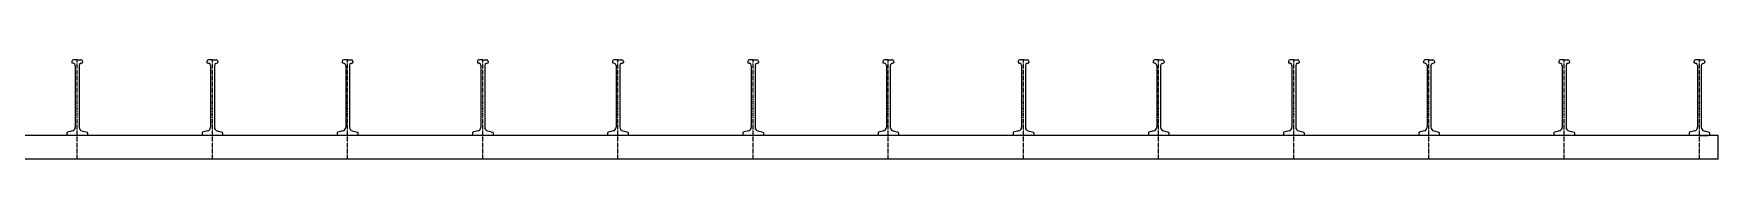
# Model space of a CAD drawing. Header units: millimetres. Extents: x -218 to 5936, y 987 to 3483.
# Drawn here: x 2821 to 5936, y 987 to 1171 of the extents above; entities that cross this region are included whole.
import ezdxf

# ---------------------------------------------------------------- set-up
doc = ezdxf.new("R2010")
doc.units = ezdxf.units.MM
doc.header["$LTSCALE"] = 10
doc.linetypes.add('MITTE2', pattern=[1.125, 0.75, -0.125, 0.125, -0.125])
doc.layers.add('HALFEN', color=2, linetype='CONTINUOUS')

msp = doc.modelspace()

# ---------------------------------------------------------------- linework, layer by layer
at = {"layer": 'HALFEN'}
for p, q in [((2891.2, 1168.3), (2891.2, 1166.3)), ((2894.7, 1164.6), (2892, 1165.4)), ((2901.2, 1171.3), (2894.2, 1171.3)), ((2897.7, 1160.8), (2897.7, 1046.5)), ((2901.2, 1171.3), (2908.2, 1171.3)), ((2904.8, 1160.8), (2904.8, 1046.5)), ((2907.8, 1164.6), (2910.5, 1165.4)), ((2911.2, 1168.3), (2911.2, 1166.3)), ((3141.2, 1168.3), (3141.2, 1166.3)), ((3144.7, 1164.6), (3142, 1165.4)), ((3151.2, 1171.3), (3144.2, 1171.3)), ((3147.7, 1160.8), (3147.7, 1046.5)), ((3151.2, 1171.3), (3158.2, 1171.3)), ((3154.8, 1160.8), (3154.8, 1046.5)), ((3157.8, 1164.6), (3160.5, 1165.4)), ((3161.2, 1168.3), (3161.2, 1166.3)), ((3391.2, 1168.3), (3391.2, 1166.3)), ((3394.7, 1164.6), (3392, 1165.4)), ((3401.2, 1171.3), (3394.2, 1171.3)), ((3397.7, 1160.8), (3397.7, 1046.5)), ((3401.2, 1171.3), (3408.2, 1171.3)), ((3404.8, 1160.8), (3404.8, 1046.5)), ((3407.8, 1164.6), (3410.5, 1165.4)), ((3411.2, 1168.3), (3411.2, 1166.3)), ((3641.2, 1168.3), (3641.2, 1166.3)), ((3644.7, 1164.6), (3642, 1165.4)), ((3651.2, 1171.3), (3644.2, 1171.3)), ((3647.7, 1160.8), (3647.7, 1046.5)), ((3651.2, 1171.3), (3658.2, 1171.3)), ((3654.8, 1160.8), (3654.8, 1046.5)), ((3657.8, 1164.6), (3660.5, 1165.4)), ((3661.2, 1168.3), (3661.2, 1166.3)), ((3891.2, 1168.3), (3891.2, 1166.3)), ((3894.7, 1164.6), (3892, 1165.4)), ((3901.2, 1171.3), (3894.2, 1171.3)), ((3897.7, 1160.8), (3897.7, 1046.5)), ((3901.2, 1171.3), (3908.2, 1171.3)), ((3904.8, 1160.8), (3904.8, 1046.5)), ((3907.8, 1164.6), (3910.5, 1165.4)), ((3911.2, 1168.3), (3911.2, 1166.3)), ((4141.2, 1168.3), (4141.2, 1166.3)), ((4144.7, 1164.6), (4142, 1165.4)), ((4151.2, 1171.3), (4144.2, 1171.3)), ((4147.7, 1160.8), (4147.7, 1046.5)), ((4151.2, 1171.3), (4158.2, 1171.3)), ((4154.8, 1160.8), (4154.8, 1046.5)), ((4157.8, 1164.6), (4160.5, 1165.4)), ((4161.2, 1168.3), (4161.2, 1166.3)), ((4391.2, 1168.3), (4391.2, 1166.3)), ((4394.7, 1164.6), (4392, 1165.4)), ((4401.2, 1171.3), (4394.2, 1171.3)), ((4397.7, 1160.8), (4397.7, 1046.5)), ((4401.2, 1171.3), (4408.2, 1171.3)), ((4404.8, 1160.8), (4404.8, 1046.5)), ((4407.8, 1164.6), (4410.5, 1165.4)), ((4411.2, 1168.3), (4411.2, 1166.3)), ((4641.2, 1168.3), (4641.2, 1166.3)), ((4644.7, 1164.6), (4642, 1165.4)), ((4651.2, 1171.3), (4644.2, 1171.3)), ((4647.7, 1160.8), (4647.7, 1046.5)), ((4651.2, 1171.3), (4658.2, 1171.3)), ((4654.8, 1160.8), (4654.8, 1046.5)), ((4657.8, 1164.6), (4660.5, 1165.4)), ((4661.2, 1168.3), (4661.2, 1166.3)), ((4891.2, 1168.3), (4891.2, 1166.3)), ((4894.7, 1164.6), (4892, 1165.4)), ((4901.2, 1171.3), (4894.2, 1171.3)), ((4897.7, 1160.8), (4897.7, 1046.5)), ((4901.2, 1171.3), (4908.2, 1171.3)), ((4904.8, 1160.8), (4904.8, 1046.5)), ((4907.8, 1164.6), (4910.5, 1165.4)), ((4911.2, 1168.3), (4911.2, 1166.3)), ((5141.2, 1168.3), (5141.2, 1166.3)), ((5144.7, 1164.6), (5142, 1165.4)), ((5151.2, 1171.3), (5144.2, 1171.3)), ((5147.7, 1160.8), (5147.7, 1046.5)), ((5151.2, 1171.3), (5158.2, 1171.3)), ((5154.8, 1160.8), (5154.8, 1046.5)), ((5157.8, 1164.6), (5160.5, 1165.4)), ((5161.2, 1168.3), (5161.2, 1166.3)), ((5391.2, 1168.3), (5391.2, 1166.3)), ((5394.7, 1164.6), (5392, 1165.4)), ((5401.2, 1171.3), (5394.2, 1171.3)), ((5397.7, 1160.8), (5397.7, 1046.5)), ((5401.2, 1171.3), (5408.2, 1171.3)), ((5404.8, 1160.8), (5404.8, 1046.5)), ((5407.8, 1164.6), (5410.5, 1165.4)), ((5411.2, 1168.3), (5411.2, 1166.3)), ((5641.2, 1168.3), (5641.2, 1166.3)), ((5644.7, 1164.6), (5642, 1165.4)), ((5651.2, 1171.3), (5644.2, 1171.3)), ((5647.7, 1160.8), (5647.7, 1046.5)), ((5651.2, 1171.3), (5658.2, 1171.3)), ((5654.8, 1160.8), (5654.8, 1046.5)), ((5657.8, 1164.6), (5660.5, 1165.4)), ((5661.2, 1168.3), (5661.2, 1166.3)), ((5891.2, 1168.3), (5891.2, 1166.3)), ((5894.7, 1164.6), (5892, 1165.4)), ((5901.2, 1171.3), (5894.2, 1171.3)), ((5897.7, 1160.8), (5897.7, 1046.5)), ((5901.2, 1171.3), (5908.2, 1171.3)), ((5904.8, 1160.8), (5904.8, 1046.5)), ((5907.8, 1164.6), (5910.5, 1165.4)), ((5911.2, 1168.3), (5911.2, 1166.3)), ((5936.2, 1031.3), (-133.8, 1031.3)), ((2882.2, 1036.2), (2882.2, 1031.3)), ((2892.5, 1039.7), (2883, 1037.2)), ((2910, 1039.7), (2919.5, 1037.2)), ((2920.2, 1036.2), (2920.2, 1031.3)), ((3132.2, 1036.2), (3132.2, 1031.3)), ((3142.5, 1039.7), (3133, 1037.2)), ((3160, 1039.7), (3169.5, 1037.2)), ((3170.2, 1036.2), (3170.2, 1031.3)), ((3382.2, 1036.2), (3382.2, 1031.3)), ((3392.5, 1039.7), (3383, 1037.2)), ((3410, 1039.7), (3419.5, 1037.2)), ((3420.2, 1036.2), (3420.2, 1031.3)), ((3632.2, 1036.2), (3632.2, 1031.3)), ((3642.5, 1039.7), (3633, 1037.2)), ((3660, 1039.7), (3669.5, 1037.2)), ((3670.2, 1036.2), (3670.2, 1031.3)), ((3882.2, 1036.2), (3882.2, 1031.3)), ((3892.5, 1039.7), (3883, 1037.2)), ((3910, 1039.7), (3919.5, 1037.2)), ((3920.2, 1036.2), (3920.2, 1031.3)), ((4132.2, 1036.2), (4132.2, 1031.3)), ((4142.5, 1039.7), (4133, 1037.2)), ((4160, 1039.7), (4169.5, 1037.2)), ((4170.2, 1036.2), (4170.2, 1031.3)), ((4382.2, 1036.2), (4382.2, 1031.3)), ((4392.5, 1039.7), (4383, 1037.2)), ((4410, 1039.7), (4419.5, 1037.2)), ((4420.2, 1036.2), (4420.2, 1031.3)), ((4632.2, 1036.2), (4632.2, 1031.3)), ((4642.5, 1039.7), (4633, 1037.2)), ((4660, 1039.7), (4669.5, 1037.2)), ((4670.2, 1036.2), (4670.2, 1031.3)), ((4882.2, 1036.2), (4882.2, 1031.3)), ((4892.5, 1039.7), (4883, 1037.2)), ((4910, 1039.7), (4919.5, 1037.2)), ((4920.2, 1036.2), (4920.2, 1031.3)), ((5132.2, 1036.2), (5132.2, 1031.3)), ((5142.5, 1039.7), (5133, 1037.2)), ((5160, 1039.7), (5169.5, 1037.2)), ((5170.2, 1036.2), (5170.2, 1031.3)), ((5382.2, 1036.2), (5382.2, 1031.3)), ((5392.5, 1039.7), (5383, 1037.2)), ((5410, 1039.7), (5419.5, 1037.2)), ((5420.2, 1036.2), (5420.2, 1031.3)), ((5632.2, 1036.2), (5632.2, 1031.3)), ((5642.5, 1039.7), (5633, 1037.2)), ((5660, 1039.7), (5669.5, 1037.2)), ((5670.2, 1036.2), (5670.2, 1031.3)), ((5882.2, 1036.2), (5882.2, 1031.3)), ((5892.5, 1039.7), (5883, 1037.2)), ((5901.2, 1031.3), (5885.2, 1031.3)), ((5901.2, 1031.3), (5917.2, 1031.3)), ((5910, 1039.7), (5919.5, 1037.2)), ((5920.2, 1036.2), (5920.2, 1031.3)), ((5936.2, 987.3), (5936.2, 1031.3)), ((5936.2, 987.3), (-133.8, 987.3))]:
    msp.add_line(p, q, dxfattribs=at)
at = {"layer": 'HALFEN', "color": 1, "linetype": 'MITTE2'}
for p, q in [((2901.2, 987.3), (2901.2, 1171.3)), ((3151.2, 987.3), (3151.2, 1171.3)), ((3401.2, 987.3), (3401.2, 1171.3)), ((3651.2, 987.3), (3651.2, 1171.3)), ((3901.2, 987.3), (3901.2, 1171.3)), ((4151.2, 987.3), (4151.2, 1171.3)), ((4401.2, 987.3), (4401.2, 1171.3)), ((4651.2, 987.3), (4651.2, 1171.3)), ((4901.2, 987.3), (4901.2, 1171.3)), ((5151.2, 987.3), (5151.2, 1171.3)), ((5401.2, 987.3), (5401.2, 1171.3)), ((5651.2, 987.3), (5651.2, 1171.3)), ((5901.2, 987.3), (5901.2, 1171.3))]:
    msp.add_line(p, q, dxfattribs=at)
at = {"layer": 'HALFEN'}
for centre, radius, start, end in [((2894.2, 1168.3), 3, 90, 180), ((2892.2, 1166.3), 1, 180, 255), ((2893.7, 1160.8), 4, 0, 75), ((2908.8, 1160.8), 4, 105, 180), ((2908.2, 1168.3), 3, 0, 90), ((2910.2, 1166.3), 1, 285, 0), ((3144.2, 1168.3), 3, 90, 180), ((3142.2, 1166.3), 1, 180, 255), ((3143.7, 1160.8), 4, 0, 75), ((3158.8, 1160.8), 4, 105, 180), ((3158.2, 1168.3), 3, 0, 90), ((3160.2, 1166.3), 1, 285, 0), ((3394.2, 1168.3), 3, 90, 180), ((3392.2, 1166.3), 1, 180, 255), ((3393.7, 1160.8), 4, 0, 75), ((3408.8, 1160.8), 4, 105, 180), ((3408.2, 1168.3), 3, 0, 90), ((3410.2, 1166.3), 1, 285, 0), ((3644.2, 1168.3), 3, 90, 180), ((3642.2, 1166.3), 1, 180, 255), ((3643.7, 1160.8), 4, 0, 75), ((3658.8, 1160.8), 4, 105, 180), ((3658.2, 1168.3), 3, 0, 90), ((3660.2, 1166.3), 1, 285, 0), ((3894.2, 1168.3), 3, 90, 180), ((3892.2, 1166.3), 1, 180, 255), ((3893.7, 1160.8), 4, 0, 75), ((3908.8, 1160.8), 4, 105, 180), ((3908.2, 1168.3), 3, 0, 90), ((3910.2, 1166.3), 1, 285, 0), ((4144.2, 1168.3), 3, 90, 180), ((4142.2, 1166.3), 1, 180, 255), ((4143.7, 1160.8), 4, 0, 75), ((4158.8, 1160.8), 4, 105, 180), ((4158.2, 1168.3), 3, 0, 90), ((4160.2, 1166.3), 1, 285, 0), ((4394.2, 1168.3), 3, 90, 180), ((4392.2, 1166.3), 1, 180, 255), ((4393.7, 1160.8), 4, 0, 75), ((4408.8, 1160.8), 4, 105, 180), ((4408.2, 1168.3), 3, 0, 90), ((4410.2, 1166.3), 1, 285, 0), ((4644.2, 1168.3), 3, 90, 180), ((4642.2, 1166.3), 1, 180, 255), ((4643.7, 1160.8), 4, 0, 75), ((4658.8, 1160.8), 4, 105, 180), ((4658.2, 1168.3), 3, 0, 90), ((4660.2, 1166.3), 1, 285, 0), ((4894.2, 1168.3), 3, 90, 180), ((4892.2, 1166.3), 1, 180, 255), ((4893.7, 1160.8), 4, 0, 75), ((4908.8, 1160.8), 4, 105, 180), ((4908.2, 1168.3), 3, 0, 90), ((4910.2, 1166.3), 1, 285, 0), ((5144.2, 1168.3), 3, 90, 180), ((5142.2, 1166.3), 1, 180, 255), ((5143.7, 1160.8), 4, 0, 75), ((5158.8, 1160.8), 4, 105, 180), ((5158.2, 1168.3), 3, 0, 90), ((5160.2, 1166.3), 1, 285, 0), ((5394.2, 1168.3), 3, 90, 180), ((5392.2, 1166.3), 1, 180, 255), ((5393.7, 1160.8), 4, 0, 75), ((5408.8, 1160.8), 4, 105, 180), ((5408.2, 1168.3), 3, 0, 90), ((5410.2, 1166.3), 1, 285, 0), ((5644.2, 1168.3), 3, 90, 180), ((5642.2, 1166.3), 1, 180, 255), ((5643.7, 1160.8), 4, 0, 75), ((5658.8, 1160.8), 4, 105, 180), ((5658.2, 1168.3), 3, 0, 90), ((5660.2, 1166.3), 1, 285, 0), ((5894.2, 1168.3), 3, 90, 180), ((5892.2, 1166.3), 1, 180, 255), ((5893.7, 1160.8), 4, 0, 75), ((5908.8, 1160.8), 4, 105, 180), ((5908.2, 1168.3), 3, 0, 90), ((5910.2, 1166.3), 1, 285, 0), ((2883.2, 1036.2), 1, 105, 180), ((2890.7, 1046.5), 7, 285, 0), ((2911.8, 1046.5), 7, 180, 255), ((2919.2, 1036.2), 1, 0, 75), ((3133.2, 1036.2), 1, 105, 180), ((3140.7, 1046.5), 7, 285, 0), ((3161.8, 1046.5), 7, 180, 255), ((3169.2, 1036.2), 1, 0, 75), ((3383.2, 1036.2), 1, 105, 180), ((3390.7, 1046.5), 7, 285, 0), ((3411.8, 1046.5), 7, 180, 255), ((3419.2, 1036.2), 1, 0, 75), ((3633.2, 1036.2), 1, 105, 180), ((3640.7, 1046.5), 7, 285, 0), ((3661.8, 1046.5), 7, 180, 255), ((3669.2, 1036.2), 1, 0, 75), ((3883.2, 1036.2), 1, 105, 180), ((3890.7, 1046.5), 7, 285, 0), ((3911.8, 1046.5), 7, 180, 255), ((3919.2, 1036.2), 1, 0, 75), ((4133.2, 1036.2), 1, 105, 180), ((4140.7, 1046.5), 7, 285, 0), ((4161.8, 1046.5), 7, 180, 255), ((4169.2, 1036.2), 1, 0, 75), ((4383.2, 1036.2), 1, 105, 180), ((4390.7, 1046.5), 7, 285, 0), ((4411.8, 1046.5), 7, 180, 255), ((4419.2, 1036.2), 1, 0, 75), ((4633.2, 1036.2), 1, 105, 180), ((4640.7, 1046.5), 7, 285, 0), ((4661.8, 1046.5), 7, 180, 255), ((4669.2, 1036.2), 1, 0, 75), ((4883.2, 1036.2), 1, 105, 180), ((4890.7, 1046.5), 7, 285, 0), ((4911.8, 1046.5), 7, 180, 255), ((4919.2, 1036.2), 1, 0, 75), ((5133.2, 1036.2), 1, 105, 180), ((5140.7, 1046.5), 7, 285, 0), ((5161.8, 1046.5), 7, 180, 255), ((5169.2, 1036.2), 1, 0, 75), ((5383.2, 1036.2), 1, 105, 180), ((5390.7, 1046.5), 7, 285, 0), ((5411.8, 1046.5), 7, 180, 255), ((5419.2, 1036.2), 1, 0, 75), ((5633.2, 1036.2), 1, 105, 180), ((5640.7, 1046.5), 7, 285, 0), ((5661.8, 1046.5), 7, 180, 255), ((5669.2, 1036.2), 1, 0, 75), ((5883.2, 1036.2), 1, 105, 180), ((5890.7, 1046.5), 7, 285, 0), ((5911.8, 1046.5), 7, 180, 255), ((5919.2, 1036.2), 1, 0, 75)]:
    msp.add_arc(centre, radius, start, end, dxfattribs=at)

doc.saveas('drawing.dxf')
